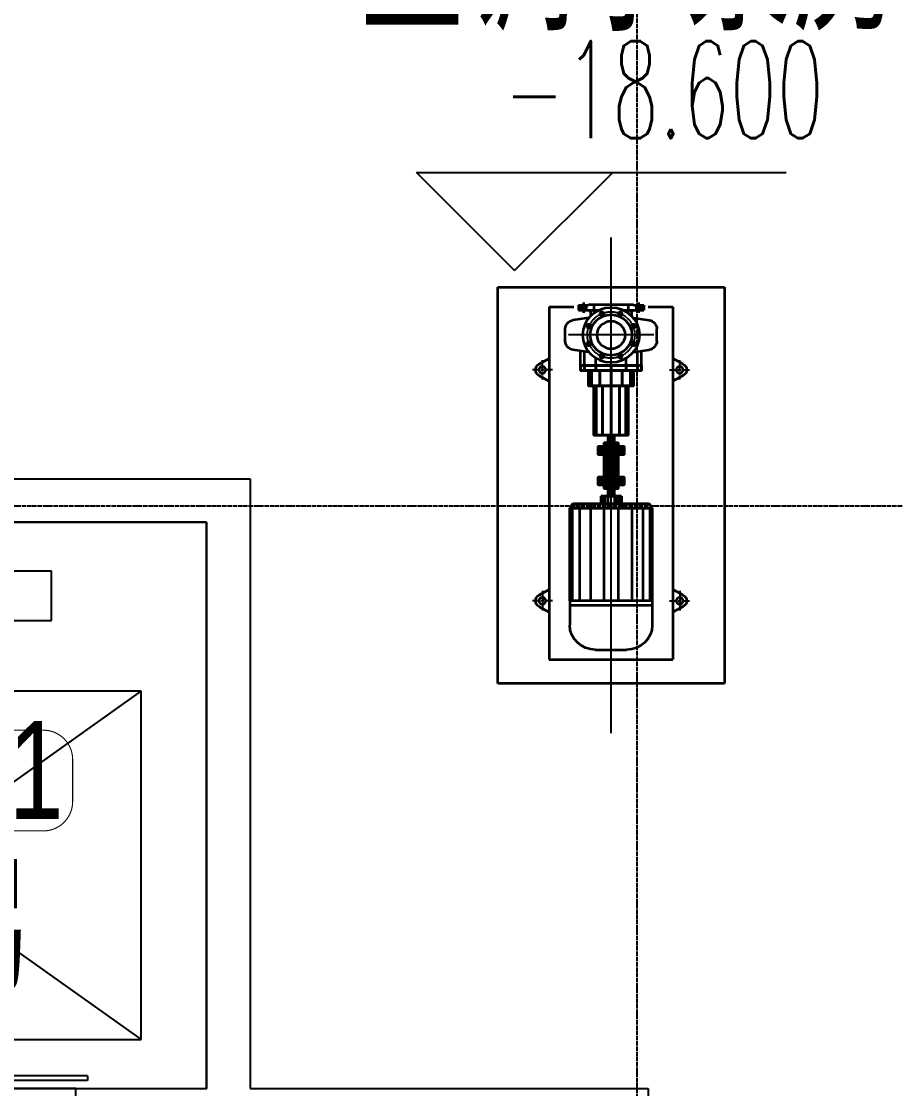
# Model space of a CAD drawing. Extents: x -12047294 to -5625356, y -1456591 to -622873.
# Drawn here: x -5763115 to -5759104, y -696848 to -691948 of the extents above; entities that cross this region are included whole.
import ezdxf

# ---------------------------------------------------------------- set-up
doc = ezdxf.new("R2010")
doc.units = 0
doc.header["$LTSCALE"] = 10
doc.header["$MEASUREMENT"] = 0
for name, pattern in [('CENTER', [2, 1.25, -0.25, 0.25, -0.25]), ('DASHDOT', [1, 0.5, -0.25, 0, -0.25]), ('DOTE', [2.42, 2, -0.2, 0.02, -0.2])]:
    doc.linetypes.add(name, pattern=pattern)
for name, color, linetype in [('A-DIMELVE', 3, 'Continuous'), ('A-DOORWIN', 151, 'Continuous'), ('A-LINE', 4, 'Continuous'), ('A-STAIRS', 150, 'Continuous'), ('A-TextNum', 211, 'Continuous'), ('A-TextRoom', 7, 'Continuous'), ('A-TEXTROOM-报建', 210, 'Continuous'), ('A-TK', 7, 'Continuous'), ('A-WALL', 2, 'Continuous'), ('DOTE', 9, 'DOTE'), ('M-W-EQUIP-MID', 156, 'DASHDOT')]:
    doc.layers.add(name, color=color, linetype=linetype)
doc.layers.add('M-W-EQUIP', color=156, linetype='Continuous', lineweight=35)
doc.styles.add('_TCH_DIM', font='tjromans.shx', dxfattribs={"width": 0.8, "bigfont": 'tjhztxt.shx'})
doc.styles.get("Standard").update_dxf_attribs({"font": 'tjromans.shx', "width": 0.75, "bigfont": 'tjhztxt.shx'})
doc.styles.add('房间功能', font='tjromand.shx', dxfattribs={"width": 0.75, "bigfont": 'tjhts.shx'})
doc.styles.add('注解汉字', font='tjromans.shx', dxfattribs={"width": 0.75, "bigfont": 'tjhztxt.shx'})

# ---------------------------------------------------------------- blocks, each defined once
blk = doc.blocks.new('A$C735E4828')
at = {"layer": 'M-W-EQUIP'}
for p, q in [((-5189.8, -5620, 100), (-4149.8, -5620, 100)), ((-5189.8, -7440, 100), (-5189.8, -5620, 100)), ((-4149.8, -5620, 100), (-4149.8, -7440, 100)), ((-4953.5, -5710, 100), (-4953.5, -7330, 100)), ((-4953.5, -5710, 100), (-4840.5, -5710, 100)), ((-4819.5, -5703, 100), (-4773.8, -5703, 100)), ((-4819.5, -5703, 100), (-4819.5, -5726, 100)), ((-4819.5, -5726, 100), (-4723.7, -5726, 100)), ((-4807.4, -5703, 100), (-4807.4, -5726, 100)), ((-4795.9, -5691.5, 100), (-4795.9, -5737.5, 100)), ((-4784.3, -5703, 100), (-4784.3, -5726, 100)), ((-4770.7, -5700, 100), (-4569, -5700, 100)), ((-4748.6, -5700, 100), (-4748.6, -5740, 100)), ((-4616, -5726, 100), (-4520.1, -5726, 100)), ((-4591, -5700, 100), (-4591, -5740, 100)), ((-4565.8, -5703, 100), (-4520.1, -5703, 100)), ((-4555.3, -5703, 100), (-4555.3, -5726, 100)), ((-4543.8, -5691.5, 100), (-4543.8, -5737.5, 100)), ((-4532.2, -5703, 100), (-4532.2, -5726, 100)), ((-4520.1, -5703, 100), (-4520.1, -5726, 100)), ((-4499.1, -5710, 100), (-4386.2, -5710, 100)), ((-4386.2, -5710, 100), (-4386.2, -7330, 100)), ((-4771.4, -5760.8, 100), (-4844.6, -5772.1, 100)), ((-4764.4, -5736, 100), (-4764.4, -5753.3, 100)), ((-4575.3, -5736, 100), (-4575.3, -5753.3, 100)), ((-4568.2, -5760.8, 100), (-4495, -5772.1, 100)), ((-4879.9, -5868.4, 100), (-4879.9, -5811.6, 100)), ((-4879.9, -5868.4, 100), (-4879.9, -5811.6, 100)), ((-4459.7, -5868.4, 100), (-4459.7, -5811.6, 100)), ((-4771.4, -5919.2, 100), (-4844.6, -5907.9, 100)), ((-4809.8, -5980, 100), (-4809.8, -5913.3, 100)), ((-4791, -5980, 100), (-4791, -5916.1, 100)), ((-4568.2, -5919.2, 100), (-4495, -5907.9, 100)), ((-4548.6, -5980, 100), (-4548.6, -5916.1, 100)), ((-4529.8, -5980, 100), (-4529.8, -5913.3, 100)), ((-5000.7, -5974, 100), (-4953.5, -5948, 100)), ((-4739.8, -5980, 100), (-4739.8, -5945.8, 100)), ((-4599.8, -5980, 100), (-4599.8, -5945.8, 100)), ((-4338.9, -5974, 100), (-4386.2, -5948, 100)), ((-5000.7, -6026, 100), (-4953.5, -6052, 100)), ((-4338.9, -6026, 100), (-4386.2, -6052, 100)), ((-4859.1, -6635.4, 100), (-4845.2, -6612.9, 100)), ((-4845.2, -6612.9, 100), (-4494.4, -6612.9, 100)), ((-4622.5, -6580.6, 100), (-4717.1, -6580.6, 100)), ((-4717.1, -6580.6, 100), (-4717.1, -6612.9, 100)), ((-4713.8, -6580.6, 100), (-4713.8, -6612.9, 100)), ((-4708, -6580.6, 100), (-4708, -6612.9, 100)), ((-4698.5, -6580.6, 100), (-4698.5, -6612.9, 100)), ((-4684.9, -6580.6, 100), (-4684.9, -6612.9, 100)), ((-4654.7, -6580.6, 100), (-4654.7, -6612.9, 100)), ((-4641.1, -6580.6, 100), (-4641.1, -6612.9, 100)), ((-4631.7, -6580.6, 100), (-4631.7, -6612.9, 100)), ((-4625.8, -6580.6, 100), (-4625.8, -6612.9, 100)), ((-4622.5, -6580.6, 100), (-4622.5, -6612.9, 100)), ((-4480.5, -6635.4, 100), (-4494.4, -6612.9, 100)), ((-4859.1, -6635.4, 100), (-4480.5, -6635.4, 100)), ((-4859.1, -7059.7, 100), (-4859.1, -6635.4, 100)), ((-4847.9, -6635.4, 100), (-4847.9, -7059.7, 100)), ((-4815, -6635.4, 100), (-4815, -7059.7, 100)), ((-4764.6, -6635.4, 100), (-4764.6, -7059.7, 100)), ((-4702.7, -6635.4, 100), (-4702.7, -7059.7, 100)), ((-4636.9, -6635.4, 100), (-4636.9, -7059.7, 100)), ((-4575.1, -6635.4, 100), (-4575.1, -7059.7, 100)), ((-4524.7, -6635.4, 100), (-4524.7, -7059.7, 100)), ((-4491.8, -6635.4, 100), (-4491.8, -7059.7, 100)), ((-4480.5, -6635.4, 100), (-4480.5, -7059.7, 100)), ((-5000.7, -7034, 100), (-4953.5, -7008, 100)), ((-4338.9, -7034, 100), (-4386.2, -7008, 100)), ((-5000.7, -7086, 100), (-4953.5, -7112, 100)), ((-4480.5, -7059.7, 100), (-4859.1, -7059.7, 100)), ((-4859.1, -7059.7, 100), (-4859.1, -7172.4, 100)), ((-4480.5, -7082.3, 100), (-4859.1, -7082.3, 100)), ((-4480.5, -7059.7, 100), (-4480.5, -7172.4, 100)), ((-4338.9, -7086, 100), (-4386.2, -7112, 100)), ((-4740.8, -7285, 100), (-4598.8, -7285, 100)), ((-4953.5, -7330, 100), (-4386.2, -7330, 100)), ((-4149.8, -7440, 100), (-5189.8, -7440, 100))]:
    blk.add_line(p, q, dxfattribs=at)
at = {"layer": 'M-W-EQUIP', "extrusion": (0, 0, -1)}
for centre, major_axis in [((-4669.8, -5840, 100), (131.3, 0)), ((-4669.8, -5840, 100), (96.6, 0)), ((-4712, -5743, 100), (9.19, 0)), ((-4712, -5937, 100), (9.19, 0)), ((-4985, -6000, 100), (15.8, 0)), ((-4985, -7060, 100), (15.8, 0)), ((-4354.7, -7060, 100), (15.8, 0))]:
    blk.add_ellipse(centre, major_axis=major_axis, ratio=0.951923, dxfattribs=at)
for centre, major_axis, start_param, end_param in [((-4774.9, -5736, 100), (10.5, 0), -1.570796, 0), ((-4773.8, -5700, 100), (-3.15, 0), 3.141593, 4.712389), ((-4564.8, -5736, 100), (-10.5, 0), 0, 1.570796), ((-4565.8, -5700, 100), (3.15, 0), 1.570796, 3.141593), ((-4837.9, -5811.6, 100), (-42, 0), 0, 1.410876), ((-4669.8, -5840, 100), (-65.7, 0), 3.141593, 9.424778), ((-4627.6, -5743, 100), (-9.19, 0), 3.141593, 9.424778), ((-4501.7, -5811.6, 100), (42, 0), -1.410876, 0), ((-4771.7, -5799.8, 100), (-9.19, 0), 3.141593, 9.424778), ((-4567.9, -5799.8, 100), (-9.19, 0), 3.141593, 9.424778), ((-4837.9, -5868.4, 100), (42, 0), 1.730717, 3.141593), ((-4771.7, -5880.2, 100), (-9.19, 0), 3.141593, 9.424778), ((-4567.9, -5880.2, 100), (-9.19, 0), 3.141593, 9.424778), ((-4501.7, -5868.4, 100), (-42, 0), 3.141593, 4.552468), ((-4627.6, -5937, 100), (-9.19, 0), 3.141593, 9.424778), ((-4985, -6000, 100), (31.5, 0), 2.094395, 4.18879), ((-4354.7, -6000, 100), (31.5, 0), -1.047198, 1.047198), ((-4354.7, -6000, 100), (-15.8, 0), 3.141593, 9.424778), ((-4985, -7060, 100), (31.5, 0), 2.094395, 4.18879), ((-4354.7, -7060, 100), (31.5, 0), -1.047198, 1.047198), ((-4740.8, -7172.4, 100), (-118.3, 0), 4.712389, 6.283185), ((-4598.8, -7172.4, 100), (118.3, 0), 0, 1.570796)]:
    blk.add_ellipse(centre, major_axis=major_axis, ratio=0.951923, start_param=start_param, end_param=end_param, dxfattribs=at)
at = {"layer": 'M-W-EQUIP'}
for points in [[(-4791, -6003.2, 100), (-4791, -5980, 100), (-4809.8, -5980, 100), (-4809.8, -6003.2, 100)], [(-4809.8, -6003.2, 100), (-4809.8, -5980, 100), (-4791, -5980, 100), (-4791, -6003.2, 100)], [(-4759.4, -6003.2, 100), (-4791, -6003.2, 100), (-4809.8, -6003.2, 100), (-4773.2, -6003.2, 100)], [(-4773.2, -6003.2, 100), (-4809.8, -6003.2, 100), (-4791, -6003.2, 100), (-4759.4, -6003.2, 100)], [(-4791, -6003.2, 100), (-4791, -5980, 100), (-4739.8, -5980, 100), (-4739.8, -6003.2, 100)], [(-4739.8, -6003.2, 100), (-4739.8, -5980, 100), (-4791, -5980, 100), (-4791, -6003.2, 100)], [(-4759.4, -6003.2, 100), (-4791, -6003.2, 100), (-4739.8, -6003.2, 100), (-4721.5, -6003.2, 100)], [(-4721.5, -6003.2, 100), (-4739.8, -6003.2, 100), (-4791, -6003.2, 100), (-4759.4, -6003.2, 100)], [(-4759.4, -6072.8, 100), (-4759.4, -6003.2, 100), (-4773.2, -6003.2, 100), (-4773.2, -6072.8, 100)], [(-4773.2, -6072.8, 100), (-4773.2, -6003.2, 100), (-4759.4, -6003.2, 100), (-4759.4, -6072.8, 100)], [(-4759.4, -6072.8, 100), (-4759.4, -6003.2, 100), (-4721.5, -6003.2, 100), (-4721.5, -6072.8, 100)], [(-4721.5, -6072.8, 100), (-4721.5, -6003.2, 100), (-4759.4, -6003.2, 100), (-4759.4, -6072.8, 100)], [(-4739.8, -6003.2, 100), (-4739.8, -5980, 100), (-4669.8, -5980, 100), (-4669.8, -6003.2, 100)], [(-4669.8, -6003.2, 100), (-4669.8, -5980, 100), (-4739.8, -5980, 100), (-4739.8, -6003.2, 100)], [(-4721.5, -6003.2, 100), (-4739.8, -6003.2, 100), (-4669.8, -6003.2, 100)], [(-4669.8, -6003.2, 100), (-4669.8, -6003.2, 100), (-4739.8, -6003.2, 100), (-4721.5, -6003.2, 100)], [(-4721.5, -6072.8, 100), (-4721.5, -6003.2, 100), (-4669.8, -6003.2, 100), (-4669.8, -6072.8, 100)], [(-4669.8, -6072.8, 100), (-4669.8, -6003.2, 100), (-4721.5, -6003.2, 100), (-4721.5, -6072.8, 100)], [(-4669.8, -6003.2, 100), (-4669.8, -5980, 100), (-4599.8, -5980, 100), (-4599.8, -6003.2, 100)], [(-4599.8, -6003.2, 100), (-4599.8, -5980, 100), (-4669.8, -5980, 100), (-4669.8, -6003.2, 100)], [(-4669.8, -6003.2, 100), (-4669.8, -6003.2, 100), (-4599.8, -6003.2, 100), (-4618.1, -6003.2, 100)], [(-4669.8, -6072.8, 100), (-4669.8, -6003.2, 100), (-4618.1, -6003.2, 100), (-4618.1, -6072.8, 100)], [(-4618.1, -6003.2, 100), (-4599.8, -6003.2, 100), (-4669.8, -6003.2, 100)], [(-4618.1, -6072.8, 100), (-4618.1, -6003.2, 100), (-4669.8, -6003.2, 100), (-4669.8, -6072.8, 100)], [(-4618.1, -6072.8, 100), (-4618.1, -6003.2, 100), (-4580.3, -6003.2, 100), (-4580.3, -6072.8, 100)], [(-4580.3, -6072.8, 100), (-4580.3, -6003.2, 100), (-4618.1, -6003.2, 100), (-4618.1, -6072.8, 100)], [(-4618.1, -6003.2, 100), (-4599.8, -6003.2, 100), (-4548.6, -6003.2, 100), (-4580.3, -6003.2, 100)], [(-4580.3, -6003.2, 100), (-4548.6, -6003.2, 100), (-4599.8, -6003.2, 100), (-4618.1, -6003.2, 100)], [(-4599.8, -6003.2, 100), (-4599.8, -5980, 100), (-4548.6, -5980, 100), (-4548.6, -6003.2, 100)], [(-4548.6, -6003.2, 100), (-4548.6, -5980, 100), (-4599.8, -5980, 100), (-4599.8, -6003.2, 100)], [(-4566.4, -6003.2, 100), (-4529.8, -6003.2, 100), (-4548.6, -6003.2, 100), (-4580.3, -6003.2, 100)], [(-4580.3, -6003.2, 100), (-4548.6, -6003.2, 100), (-4529.8, -6003.2, 100), (-4566.4, -6003.2, 100)], [(-4566.4, -6072.8, 100), (-4566.4, -6003.2, 100), (-4580.3, -6003.2, 100), (-4580.3, -6072.8, 100)], [(-4580.3, -6072.8, 100), (-4580.3, -6003.2, 100), (-4566.4, -6003.2, 100), (-4566.4, -6072.8, 100)], [(-4529.8, -6003.2, 100), (-4529.8, -5980, 100), (-4548.6, -5980, 100), (-4548.6, -6003.2, 100)], [(-4548.6, -6003.2, 100), (-4548.6, -5980, 100), (-4529.8, -5980, 100), (-4529.8, -6003.2, 100)], [(-4738.3, -6072.8, 100), (-4759.4, -6072.8, 100), (-4773.2, -6072.8, 100), (-4748.8, -6072.8, 100)], [(-4748.8, -6072.8, 100), (-4773.2, -6072.8, 100), (-4759.4, -6072.8, 100), (-4738.3, -6072.8, 100)], [(-4738.3, -6072.8, 100), (-4759.4, -6072.8, 100), (-4721.5, -6072.8, 100), (-4709.3, -6072.8, 100)], [(-4709.3, -6072.8, 100), (-4721.5, -6072.8, 100), (-4759.4, -6072.8, 100), (-4738.3, -6072.8, 100)], [(-4738.3, -6299.5, 100), (-4738.3, -6072.8, 100), (-4748.8, -6072.8, 100), (-4748.8, -6299.5, 100)], [(-4748.8, -6299.5, 100), (-4748.8, -6072.8, 100), (-4738.3, -6072.8, 100), (-4738.3, -6299.5, 100)], [(-4709.3, -6299.5, 100), (-4709.3, -6072.8, 100), (-4738.3, -6072.8, 100), (-4738.3, -6299.5, 100)], [(-4738.3, -6299.5, 100), (-4738.3, -6072.8, 100), (-4709.3, -6072.8, 100), (-4709.3, -6299.5, 100)], [(-4709.3, -6072.8, 100), (-4721.5, -6072.8, 100), (-4669.8, -6072.8, 100)], [(-4669.8, -6072.8, 100), (-4669.8, -6072.8, 100), (-4721.5, -6072.8, 100), (-4709.3, -6072.8, 100)], [(-4669.8, -6299.5, 100), (-4669.8, -6072.8, 100), (-4709.3, -6072.8, 100), (-4709.3, -6299.5, 100)], [(-4709.3, -6299.5, 100), (-4709.3, -6072.8, 100), (-4669.8, -6072.8, 100), (-4669.8, -6299.5, 100)], [(-4669.8, -6072.8, 100), (-4669.8, -6072.8, 100), (-4618.1, -6072.8, 100), (-4630.3, -6072.8, 100)], [(-4630.3, -6072.8, 100), (-4618.1, -6072.8, 100), (-4669.8, -6072.8, 100)], [(-4630.3, -6299.5, 100), (-4630.3, -6072.8, 100), (-4669.8, -6072.8, 100), (-4669.8, -6299.5, 100)], [(-4669.8, -6299.5, 100), (-4669.8, -6072.8, 100), (-4630.3, -6072.8, 100), (-4630.3, -6299.5, 100)], [(-4601.4, -6299.5, 100), (-4601.4, -6072.8, 100), (-4630.3, -6072.8, 100), (-4630.3, -6299.5, 100)], [(-4630.3, -6299.5, 100), (-4630.3, -6072.8, 100), (-4601.4, -6072.8, 100), (-4601.4, -6299.5, 100)], [(-4630.3, -6072.8, 100), (-4618.1, -6072.8, 100), (-4580.3, -6072.8, 100), (-4601.4, -6072.8, 100)], [(-4601.4, -6072.8, 100), (-4580.3, -6072.8, 100), (-4618.1, -6072.8, 100), (-4630.3, -6072.8, 100)], [(-4590.8, -6299.5, 100), (-4590.8, -6072.8, 100), (-4601.4, -6072.8, 100), (-4601.4, -6299.5, 100)], [(-4601.4, -6299.5, 100), (-4601.4, -6072.8, 100), (-4590.8, -6072.8, 100), (-4590.8, -6299.5, 100)], [(-4590.8, -6072.8, 100), (-4566.4, -6072.8, 100), (-4580.3, -6072.8, 100), (-4601.4, -6072.8, 100)], [(-4601.4, -6072.8, 100), (-4580.3, -6072.8, 100), (-4566.4, -6072.8, 100), (-4590.8, -6072.8, 100)], [(-4685.5, -6299.5, 100), (-4738.3, -6299.5, 100), (-4748.8, -6299.5, 100), (-4687.9, -6299.5, 100)], [(-4687.9, -6299.5, 100), (-4748.8, -6299.5, 100), (-4738.3, -6299.5, 100), (-4685.5, -6299.5, 100)], [(-4685.5, -6299.5, 100), (-4738.3, -6299.5, 100), (-4709.3, -6299.5, 100), (-4678.9, -6299.5, 100)], [(-4678.9, -6299.5, 100), (-4709.3, -6299.5, 100), (-4738.3, -6299.5, 100), (-4685.5, -6299.5, 100)], [(-4678.9, -6299.5, 100), (-4709.3, -6299.5, 100), (-4669.8, -6299.5, 100)], [(-4669.8, -6299.5, 100), (-4669.8, -6299.5, 100), (-4709.3, -6299.5, 100), (-4678.9, -6299.5, 100)], [(-4683.5, -6334.9, 100), (-4683.5, -6299.5, 100), (-4681.7, -6299.5, 100), (-4681.7, -6334.9, 100)], [(-4682.9, -6334.9, 100), (-4682.9, -6299.5, 100), (-4683.5, -6299.5, 100), (-4683.5, -6334.9, 100)], [(-4680, -6334.9, 100), (-4680, -6299.5, 100), (-4682.9, -6299.5, 100), (-4682.9, -6334.9, 100)], [(-4681.7, -6334.9, 100), (-4681.7, -6299.5, 100), (-4677.9, -6299.5, 100), (-4677.9, -6334.9, 100)], [(-4675.4, -6334.9, 100), (-4675.4, -6299.5, 100), (-4680, -6299.5, 100), (-4680, -6334.9, 100)], [(-4677.9, -6334.9, 100), (-4677.9, -6299.5, 100), (-4672.7, -6299.5, 100), (-4672.7, -6334.9, 100)], [(-4669.8, -6334.9, 100), (-4669.8, -6299.5, 100), (-4675.4, -6299.5, 100), (-4675.4, -6334.9, 100)], [(-4672.7, -6334.9, 100), (-4672.7, -6299.5, 100), (-4667, -6299.5, 100), (-4667, -6334.9, 100)], [(-4664.2, -6334.9, 100), (-4664.2, -6299.5, 100), (-4669.8, -6299.5, 100), (-4669.8, -6334.9, 100)], [(-4669.8, -6299.5, 100), (-4669.8, -6299.5, 100), (-4630.3, -6299.5, 100), (-4660.8, -6299.5, 100)], [(-4660.8, -6299.5, 100), (-4630.3, -6299.5, 100), (-4669.8, -6299.5, 100)], [(-4667, -6334.9, 100), (-4667, -6299.5, 100), (-4661.7, -6299.5, 100), (-4661.7, -6334.9, 100)], [(-4659.6, -6334.9, 100), (-4659.6, -6299.5, 100), (-4664.2, -6299.5, 100), (-4664.2, -6334.9, 100)], [(-4661.7, -6334.9, 100), (-4661.7, -6299.5, 100), (-4657.9, -6299.5, 100), (-4657.9, -6334.9, 100)], [(-4660.8, -6299.5, 100), (-4630.3, -6299.5, 100), (-4601.4, -6299.5, 100), (-4654.2, -6299.5, 100)], [(-4654.2, -6299.5, 100), (-4601.4, -6299.5, 100), (-4630.3, -6299.5, 100), (-4660.8, -6299.5, 100)], [(-4656.7, -6334.9, 100), (-4656.7, -6299.5, 100), (-4659.6, -6299.5, 100), (-4659.6, -6334.9, 100)], [(-4657.9, -6334.9, 100), (-4657.9, -6299.5, 100), (-4656.1, -6299.5, 100), (-4656.1, -6334.9, 100)], [(-4656.1, -6334.9, 100), (-4656.1, -6299.5, 100), (-4656.7, -6299.5, 100), (-4656.7, -6334.9, 100)], [(-4651.7, -6299.5, 100), (-4590.8, -6299.5, 100), (-4601.4, -6299.5, 100), (-4654.2, -6299.5, 100)], [(-4654.2, -6299.5, 100), (-4601.4, -6299.5, 100), (-4590.8, -6299.5, 100), (-4651.7, -6299.5, 100)], [(-4727, -6352.5, 100), (-4700.5, -6352.5, 100), (-4701.9, -6352.5, 100), (-4729.6, -6352.5, 100)], [(-4729.6, -6352.5, 100), (-4701.9, -6352.5, 100), (-4697.8, -6352.5, 100), (-4721.9, -6352.5, 100)], [(-4727, -6370.2, 100), (-4727, -6352.5, 100), (-4729.6, -6352.5, 100), (-4729.6, -6370.2, 100)], [(-4729.6, -6370.2, 100), (-4729.6, -6352.5, 100), (-4721.9, -6352.5, 100), (-4721.9, -6370.2, 100)], [(-4714.5, -6352.5, 100), (-4693.8, -6352.5, 100), (-4700.5, -6352.5, 100), (-4727, -6352.5, 100)], [(-4714.5, -6370.2, 100), (-4714.5, -6352.5, 100), (-4727, -6352.5, 100), (-4727, -6370.2, 100)], [(-4721.9, -6370.2, 100), (-4721.9, -6352.5, 100), (-4705.2, -6352.5, 100), (-4705.2, -6370.2, 100)], [(-4721.9, -6352.5, 100), (-4697.8, -6352.5, 100), (-4688.8, -6352.5, 100), (-4705.2, -6352.5, 100)], [(-4694.3, -6370.2, 100), (-4694.3, -6352.5, 100), (-4714.5, -6352.5, 100), (-4714.5, -6370.2, 100)], [(-4694.3, -6352.5, 100), (-4683, -6352.5, 100), (-4693.8, -6352.5, 100), (-4714.5, -6352.5, 100)], [(-4705.2, -6370.2, 100), (-4705.2, -6352.5, 100), (-4682.3, -6352.5, 100), (-4682.3, -6370.2, 100)], [(-4705.2, -6352.5, 100), (-4688.8, -6352.5, 100), (-4676.5, -6352.5, 100), (-4682.3, -6352.5, 100)], [(-4701.9, -6352.5, 100), (-4701.9, -6334.9, 100), (-4697.8, -6334.9, 100), (-4697.8, -6352.5, 100)], [(-4700.5, -6352.5, 100), (-4700.5, -6334.9, 100), (-4701.9, -6334.9, 100), (-4701.9, -6352.5, 100)], [(-4700.5, -6334.9, 100), (-4682.9, -6334.9, 100), (-4683.5, -6334.9, 100), (-4701.9, -6334.9, 100)], [(-4701.9, -6334.9, 100), (-4683.5, -6334.9, 100), (-4681.7, -6334.9, 100), (-4697.8, -6334.9, 100)], [(-4693.8, -6352.5, 100), (-4693.8, -6334.9, 100), (-4700.5, -6334.9, 100), (-4700.5, -6352.5, 100)], [(-4693.8, -6334.9, 100), (-4680, -6334.9, 100), (-4682.9, -6334.9, 100), (-4700.5, -6334.9, 100)], [(-4697.8, -6352.5, 100), (-4697.8, -6334.9, 100), (-4688.8, -6334.9, 100), (-4688.8, -6352.5, 100)], [(-4697.8, -6334.9, 100), (-4681.7, -6334.9, 100), (-4677.9, -6334.9, 100), (-4688.8, -6334.9, 100)], [(-4669.8, -6352.5, 100), (-4669.8, -6352.5, 100), (-4683, -6352.5, 100), (-4694.3, -6352.5, 100)], [(-4669.8, -6370.2, 100), (-4669.8, -6352.5, 100), (-4694.3, -6352.5, 100), (-4694.3, -6370.2, 100)], [(-4683, -6352.5, 100), (-4683, -6334.9, 100), (-4693.8, -6334.9, 100), (-4693.8, -6352.5, 100)], [(-4683, -6334.9, 100), (-4675.4, -6334.9, 100), (-4680, -6334.9, 100), (-4693.8, -6334.9, 100)], [(-4688.8, -6352.5, 100), (-4688.8, -6334.9, 100), (-4676.5, -6334.9, 100), (-4676.5, -6352.5, 100)], [(-4688.8, -6334.9, 100), (-4677.9, -6334.9, 100), (-4672.7, -6334.9, 100), (-4676.5, -6334.9, 100)], [(-4669.8, -6352.5, 100), (-4669.8, -6334.9, 100), (-4683, -6334.9, 100), (-4683, -6352.5, 100)], [(-4669.8, -6334.9, 100), (-4669.8, -6334.9, 100), (-4675.4, -6334.9, 100), (-4683, -6334.9, 100)], [(-4682.3, -6352.5, 100), (-4676.5, -6352.5, 100), (-4663.1, -6352.5, 100), (-4657.3, -6352.5, 100)], [(-4682.3, -6370.2, 100), (-4682.3, -6352.5, 100), (-4657.3, -6352.5, 100), (-4657.3, -6370.2, 100)], [(-4676.5, -6334.9, 100), (-4672.7, -6334.9, 100), (-4667, -6334.9, 100), (-4663.1, -6334.9, 100)], [(-4676.5, -6352.5, 100), (-4676.5, -6334.9, 100), (-4663.1, -6334.9, 100), (-4663.1, -6352.5, 100)], [(-4656.7, -6334.9, 100), (-4664.2, -6334.9, 100), (-4669.8, -6334.9, 100)], [(-4656.7, -6352.5, 100), (-4656.7, -6334.9, 100), (-4669.8, -6334.9, 100), (-4669.8, -6352.5, 100)], [(-4645.4, -6352.5, 100), (-4656.7, -6352.5, 100), (-4669.8, -6352.5, 100)], [(-4645.4, -6370.2, 100), (-4645.4, -6352.5, 100), (-4669.8, -6352.5, 100), (-4669.8, -6370.2, 100)], [(-4663.1, -6334.9, 100), (-4667, -6334.9, 100), (-4661.7, -6334.9, 100), (-4650.8, -6334.9, 100)], [(-4645.8, -6334.9, 100), (-4659.6, -6334.9, 100), (-4664.2, -6334.9, 100), (-4656.7, -6334.9, 100)], [(-4663.1, -6352.5, 100), (-4663.1, -6334.9, 100), (-4650.8, -6334.9, 100), (-4650.8, -6352.5, 100)], [(-4657.3, -6352.5, 100), (-4663.1, -6352.5, 100), (-4650.8, -6352.5, 100), (-4634.5, -6352.5, 100)], [(-4650.8, -6334.9, 100), (-4661.7, -6334.9, 100), (-4657.9, -6334.9, 100), (-4641.8, -6334.9, 100)], [(-4639.1, -6334.9, 100), (-4656.7, -6334.9, 100), (-4659.6, -6334.9, 100), (-4645.8, -6334.9, 100)], [(-4641.8, -6334.9, 100), (-4657.9, -6334.9, 100), (-4656.1, -6334.9, 100), (-4637.7, -6334.9, 100)], [(-4657.3, -6370.2, 100), (-4657.3, -6352.5, 100), (-4634.5, -6352.5, 100), (-4634.5, -6370.2, 100)], [(-4645.8, -6352.5, 100), (-4645.8, -6334.9, 100), (-4656.7, -6334.9, 100), (-4656.7, -6352.5, 100)], [(-4637.7, -6334.9, 100), (-4656.1, -6334.9, 100), (-4656.7, -6334.9, 100), (-4639.1, -6334.9, 100)], [(-4625.1, -6352.5, 100), (-4645.8, -6352.5, 100), (-4656.7, -6352.5, 100), (-4645.4, -6352.5, 100)], [(-4650.8, -6352.5, 100), (-4650.8, -6334.9, 100), (-4641.8, -6334.9, 100), (-4641.8, -6352.5, 100)], [(-4634.5, -6352.5, 100), (-4650.8, -6352.5, 100), (-4641.8, -6352.5, 100), (-4617.7, -6352.5, 100)], [(-4639.1, -6352.5, 100), (-4639.1, -6334.9, 100), (-4645.8, -6334.9, 100), (-4645.8, -6352.5, 100)], [(-4612.6, -6352.5, 100), (-4639.1, -6352.5, 100), (-4645.8, -6352.5, 100), (-4625.1, -6352.5, 100)], [(-4625.1, -6370.2, 100), (-4625.1, -6352.5, 100), (-4645.4, -6352.5, 100), (-4645.4, -6370.2, 100)], [(-4641.8, -6352.5, 100), (-4641.8, -6334.9, 100), (-4637.7, -6334.9, 100), (-4637.7, -6352.5, 100)], [(-4617.7, -6352.5, 100), (-4641.8, -6352.5, 100), (-4637.7, -6352.5, 100), (-4610, -6352.5, 100)], [(-4637.7, -6352.5, 100), (-4637.7, -6334.9, 100), (-4639.1, -6334.9, 100), (-4639.1, -6352.5, 100)], [(-4610, -6352.5, 100), (-4637.7, -6352.5, 100), (-4639.1, -6352.5, 100), (-4612.6, -6352.5, 100)], [(-4634.5, -6370.2, 100), (-4634.5, -6352.5, 100), (-4617.7, -6352.5, 100), (-4617.7, -6370.2, 100)], [(-4612.6, -6370.2, 100), (-4612.6, -6352.5, 100), (-4625.1, -6352.5, 100), (-4625.1, -6370.2, 100)], [(-4617.7, -6370.2, 100), (-4617.7, -6352.5, 100), (-4610, -6352.5, 100), (-4610, -6370.2, 100)], [(-4610, -6370.2, 100), (-4610, -6352.5, 100), (-4612.6, -6352.5, 100), (-4612.6, -6370.2, 100)], [(-4727, -6387.9, 100), (-4727, -6370.2, 100), (-4729.6, -6370.2, 100), (-4729.6, -6387.9, 100)], [(-4729.6, -6387.9, 100), (-4729.6, -6370.2, 100), (-4721.9, -6370.2, 100), (-4721.9, -6387.9, 100)], [(-4700.5, -6387.9, 100), (-4727, -6387.9, 100), (-4729.6, -6387.9, 100), (-4701.9, -6387.9, 100)], [(-4701.9, -6387.9, 100), (-4729.6, -6387.9, 100), (-4721.9, -6387.9, 100), (-4697.8, -6387.9, 100)], [(-4714.5, -6387.9, 100), (-4714.5, -6370.2, 100), (-4727, -6370.2, 100), (-4727, -6387.9, 100)], [(-4693.8, -6387.9, 100), (-4714.5, -6387.9, 100), (-4727, -6387.9, 100), (-4700.5, -6387.9, 100)], [(-4721.9, -6387.9, 100), (-4721.9, -6370.2, 100), (-4705.2, -6370.2, 100), (-4705.2, -6387.9, 100)], [(-4697.8, -6387.9, 100), (-4721.9, -6387.9, 100), (-4705.2, -6387.9, 100), (-4688.8, -6387.9, 100)], [(-4694.3, -6387.9, 100), (-4694.3, -6370.2, 100), (-4714.5, -6370.2, 100), (-4714.5, -6387.9, 100)], [(-4683, -6387.9, 100), (-4694.3, -6387.9, 100), (-4714.5, -6387.9, 100), (-4693.8, -6387.9, 100)], [(-4705.2, -6387.9, 100), (-4705.2, -6370.2, 100), (-4682.3, -6370.2, 100), (-4682.3, -6387.9, 100)], [(-4688.8, -6387.9, 100), (-4705.2, -6387.9, 100), (-4682.3, -6387.9, 100), (-4676.5, -6387.9, 100)], [(-4701.9, -6492.3, 100), (-4701.9, -6387.9, 100), (-4697.8, -6387.9, 100), (-4697.8, -6492.3, 100)], [(-4700.5, -6492.3, 100), (-4700.5, -6387.9, 100), (-4701.9, -6387.9, 100), (-4701.9, -6492.3, 100)], [(-4693.8, -6492.3, 100), (-4693.8, -6387.9, 100), (-4700.5, -6387.9, 100), (-4700.5, -6492.3, 100)], [(-4697.8, -6492.3, 100), (-4697.8, -6387.9, 100), (-4688.8, -6387.9, 100), (-4688.8, -6492.3, 100)], [(-4669.8, -6387.9, 100), (-4669.8, -6370.2, 100), (-4694.3, -6370.2, 100), (-4694.3, -6387.9, 100)], [(-4669.8, -6387.9, 100), (-4669.8, -6387.9, 100), (-4694.3, -6387.9, 100), (-4683, -6387.9, 100)], [(-4683, -6492.3, 100), (-4683, -6387.9, 100), (-4693.8, -6387.9, 100), (-4693.8, -6492.3, 100)], [(-4688.8, -6492.3, 100), (-4688.8, -6387.9, 100), (-4676.5, -6387.9, 100), (-4676.5, -6492.3, 100)], [(-4669.8, -6492.3, 100), (-4669.8, -6387.9, 100), (-4683, -6387.9, 100), (-4683, -6492.3, 100)], [(-4682.3, -6387.9, 100), (-4682.3, -6370.2, 100), (-4657.3, -6370.2, 100), (-4657.3, -6387.9, 100)], [(-4676.5, -6387.9, 100), (-4682.3, -6387.9, 100), (-4657.3, -6387.9, 100), (-4663.1, -6387.9, 100)], [(-4676.5, -6492.3, 100), (-4676.5, -6387.9, 100), (-4663.1, -6387.9, 100), (-4663.1, -6492.3, 100)], [(-4645.4, -6387.9, 100), (-4645.4, -6370.2, 100), (-4669.8, -6370.2, 100), (-4669.8, -6387.9, 100)], [(-4656.7, -6387.9, 100), (-4645.4, -6387.9, 100), (-4669.8, -6387.9, 100)], [(-4656.7, -6492.3, 100), (-4656.7, -6387.9, 100), (-4669.8, -6387.9, 100), (-4669.8, -6492.3, 100)], [(-4663.1, -6492.3, 100), (-4663.1, -6387.9, 100), (-4650.8, -6387.9, 100), (-4650.8, -6492.3, 100)], [(-4663.1, -6387.9, 100), (-4657.3, -6387.9, 100), (-4634.5, -6387.9, 100), (-4650.8, -6387.9, 100)], [(-4657.3, -6387.9, 100), (-4657.3, -6370.2, 100), (-4634.5, -6370.2, 100), (-4634.5, -6387.9, 100)], [(-4645.8, -6387.9, 100), (-4625.1, -6387.9, 100), (-4645.4, -6387.9, 100), (-4656.7, -6387.9, 100)], [(-4645.8, -6492.3, 100), (-4645.8, -6387.9, 100), (-4656.7, -6387.9, 100), (-4656.7, -6492.3, 100)], [(-4650.8, -6387.9, 100), (-4634.5, -6387.9, 100), (-4617.7, -6387.9, 100), (-4641.8, -6387.9, 100)], [(-4650.8, -6492.3, 100), (-4650.8, -6387.9, 100), (-4641.8, -6387.9, 100), (-4641.8, -6492.3, 100)], [(-4639.1, -6387.9, 100), (-4612.6, -6387.9, 100), (-4625.1, -6387.9, 100), (-4645.8, -6387.9, 100)], [(-4639.1, -6492.3, 100), (-4639.1, -6387.9, 100), (-4645.8, -6387.9, 100), (-4645.8, -6492.3, 100)], [(-4625.1, -6387.9, 100), (-4625.1, -6370.2, 100), (-4645.4, -6370.2, 100), (-4645.4, -6387.9, 100)], [(-4641.8, -6387.9, 100), (-4617.7, -6387.9, 100), (-4610, -6387.9, 100), (-4637.7, -6387.9, 100)], [(-4641.8, -6492.3, 100), (-4641.8, -6387.9, 100), (-4637.7, -6387.9, 100), (-4637.7, -6492.3, 100)], [(-4637.7, -6387.9, 100), (-4610, -6387.9, 100), (-4612.6, -6387.9, 100), (-4639.1, -6387.9, 100)], [(-4637.7, -6492.3, 100), (-4637.7, -6387.9, 100), (-4639.1, -6387.9, 100), (-4639.1, -6492.3, 100)], [(-4634.5, -6387.9, 100), (-4634.5, -6370.2, 100), (-4617.7, -6370.2, 100), (-4617.7, -6387.9, 100)], [(-4612.6, -6387.9, 100), (-4612.6, -6370.2, 100), (-4625.1, -6370.2, 100), (-4625.1, -6387.9, 100)], [(-4617.7, -6387.9, 100), (-4617.7, -6370.2, 100), (-4610, -6370.2, 100), (-4610, -6387.9, 100)], [(-4610, -6387.9, 100), (-4610, -6370.2, 100), (-4612.6, -6370.2, 100), (-4612.6, -6387.9, 100)], [(-4729.6, -6492.3, 100), (-4701.9, -6492.3, 100), (-4697.8, -6492.3, 100), (-4721.9, -6492.3, 100)], [(-4727, -6492.3, 100), (-4700.5, -6492.3, 100), (-4701.9, -6492.3, 100), (-4729.6, -6492.3, 100)], [(-4727, -6510, 100), (-4727, -6492.3, 100), (-4729.6, -6492.3, 100), (-4729.6, -6510, 100)], [(-4729.6, -6510, 100), (-4729.6, -6492.3, 100), (-4721.9, -6492.3, 100), (-4721.9, -6510, 100)], [(-4727, -6527.7, 100), (-4727, -6510, 100), (-4729.6, -6510, 100), (-4729.6, -6527.7, 100)], [(-4729.6, -6527.7, 100), (-4729.6, -6510, 100), (-4721.9, -6510, 100), (-4721.9, -6527.7, 100)], [(-4714.5, -6492.3, 100), (-4693.8, -6492.3, 100), (-4700.5, -6492.3, 100), (-4727, -6492.3, 100)], [(-4714.5, -6510, 100), (-4714.5, -6492.3, 100), (-4727, -6492.3, 100), (-4727, -6510, 100)], [(-4714.5, -6527.7, 100), (-4714.5, -6510, 100), (-4727, -6510, 100), (-4727, -6527.7, 100)], [(-4721.9, -6510, 100), (-4721.9, -6492.3, 100), (-4705.2, -6492.3, 100), (-4705.2, -6510, 100)], [(-4721.9, -6492.3, 100), (-4697.8, -6492.3, 100), (-4688.8, -6492.3, 100), (-4705.2, -6492.3, 100)], [(-4721.9, -6527.7, 100), (-4721.9, -6510, 100), (-4705.2, -6510, 100), (-4705.2, -6527.7, 100)], [(-4694.3, -6492.3, 100), (-4683, -6492.3, 100), (-4693.8, -6492.3, 100), (-4714.5, -6492.3, 100)], [(-4694.3, -6510, 100), (-4694.3, -6492.3, 100), (-4714.5, -6492.3, 100), (-4714.5, -6510, 100)], [(-4694.3, -6527.7, 100), (-4694.3, -6510, 100), (-4714.5, -6510, 100), (-4714.5, -6527.7, 100)], [(-4705.2, -6492.3, 100), (-4688.8, -6492.3, 100), (-4676.5, -6492.3, 100), (-4682.3, -6492.3, 100)], [(-4705.2, -6510, 100), (-4705.2, -6492.3, 100), (-4682.3, -6492.3, 100), (-4682.3, -6510, 100)], [(-4705.2, -6527.7, 100), (-4705.2, -6510, 100), (-4682.3, -6510, 100), (-4682.3, -6527.7, 100)], [(-4669.8, -6492.3, 100), (-4669.8, -6492.3, 100), (-4683, -6492.3, 100), (-4694.3, -6492.3, 100)], [(-4669.8, -6510, 100), (-4669.8, -6492.3, 100), (-4694.3, -6492.3, 100), (-4694.3, -6510, 100)], [(-4669.8, -6527.7, 100), (-4669.8, -6510, 100), (-4694.3, -6510, 100), (-4694.3, -6527.7, 100)], [(-4682.3, -6492.3, 100), (-4676.5, -6492.3, 100), (-4663.1, -6492.3, 100), (-4657.3, -6492.3, 100)], [(-4682.3, -6510, 100), (-4682.3, -6492.3, 100), (-4657.3, -6492.3, 100), (-4657.3, -6510, 100)], [(-4682.3, -6527.7, 100), (-4682.3, -6510, 100), (-4657.3, -6510, 100), (-4657.3, -6527.7, 100)], [(-4645.4, -6492.3, 100), (-4656.7, -6492.3, 100), (-4669.8, -6492.3, 100)], [(-4645.4, -6510, 100), (-4645.4, -6492.3, 100), (-4669.8, -6492.3, 100), (-4669.8, -6510, 100)], [(-4645.4, -6527.7, 100), (-4645.4, -6510, 100), (-4669.8, -6510, 100), (-4669.8, -6527.7, 100)], [(-4657.3, -6492.3, 100), (-4663.1, -6492.3, 100), (-4650.8, -6492.3, 100), (-4634.5, -6492.3, 100)], [(-4657.3, -6510, 100), (-4657.3, -6492.3, 100), (-4634.5, -6492.3, 100), (-4634.5, -6510, 100)], [(-4657.3, -6527.7, 100), (-4657.3, -6510, 100), (-4634.5, -6510, 100), (-4634.5, -6527.7, 100)], [(-4625.1, -6492.3, 100), (-4645.8, -6492.3, 100), (-4656.7, -6492.3, 100), (-4645.4, -6492.3, 100)], [(-4634.5, -6492.3, 100), (-4650.8, -6492.3, 100), (-4641.8, -6492.3, 100), (-4617.7, -6492.3, 100)], [(-4612.6, -6492.3, 100), (-4639.1, -6492.3, 100), (-4645.8, -6492.3, 100), (-4625.1, -6492.3, 100)], [(-4625.1, -6510, 100), (-4625.1, -6492.3, 100), (-4645.4, -6492.3, 100), (-4645.4, -6510, 100)], [(-4625.1, -6527.7, 100), (-4625.1, -6510, 100), (-4645.4, -6510, 100), (-4645.4, -6527.7, 100)], [(-4617.7, -6492.3, 100), (-4641.8, -6492.3, 100), (-4637.7, -6492.3, 100), (-4610, -6492.3, 100)], [(-4610, -6492.3, 100), (-4637.7, -6492.3, 100), (-4639.1, -6492.3, 100), (-4612.6, -6492.3, 100)], [(-4634.5, -6510, 100), (-4634.5, -6492.3, 100), (-4617.7, -6492.3, 100), (-4617.7, -6510, 100)], [(-4634.5, -6527.7, 100), (-4634.5, -6510, 100), (-4617.7, -6510, 100), (-4617.7, -6527.7, 100)], [(-4612.6, -6510, 100), (-4612.6, -6492.3, 100), (-4625.1, -6492.3, 100), (-4625.1, -6510, 100)], [(-4612.6, -6527.7, 100), (-4612.6, -6510, 100), (-4625.1, -6510, 100), (-4625.1, -6527.7, 100)], [(-4617.7, -6510, 100), (-4617.7, -6492.3, 100), (-4610, -6492.3, 100), (-4610, -6510, 100)], [(-4617.7, -6527.7, 100), (-4617.7, -6510, 100), (-4610, -6510, 100), (-4610, -6527.7, 100)], [(-4610, -6510, 100), (-4610, -6492.3, 100), (-4612.6, -6492.3, 100), (-4612.6, -6510, 100)], [(-4610, -6527.7, 100), (-4610, -6510, 100), (-4612.6, -6510, 100), (-4612.6, -6527.7, 100)], [(-4701.9, -6527.7, 100), (-4729.6, -6527.7, 100), (-4721.9, -6527.7, 100), (-4697.8, -6527.7, 100)], [(-4700.5, -6527.7, 100), (-4727, -6527.7, 100), (-4729.6, -6527.7, 100), (-4701.9, -6527.7, 100)], [(-4693.8, -6527.7, 100), (-4714.5, -6527.7, 100), (-4727, -6527.7, 100), (-4700.5, -6527.7, 100)], [(-4697.8, -6527.7, 100), (-4721.9, -6527.7, 100), (-4705.2, -6527.7, 100), (-4688.8, -6527.7, 100)], [(-4683, -6527.7, 100), (-4694.3, -6527.7, 100), (-4714.5, -6527.7, 100), (-4693.8, -6527.7, 100)], [(-4688.8, -6527.7, 100), (-4705.2, -6527.7, 100), (-4682.3, -6527.7, 100), (-4676.5, -6527.7, 100)], [(-4701.9, -6545.3, 100), (-4701.9, -6527.7, 100), (-4697.8, -6527.7, 100), (-4697.8, -6545.3, 100)], [(-4700.5, -6545.3, 100), (-4700.5, -6527.7, 100), (-4701.9, -6527.7, 100), (-4701.9, -6545.3, 100)], [(-4683.5, -6545.3, 100), (-4701.9, -6545.3, 100), (-4697.8, -6545.3, 100), (-4681.7, -6545.3, 100)], [(-4682.9, -6545.3, 100), (-4700.5, -6545.3, 100), (-4701.9, -6545.3, 100), (-4683.5, -6545.3, 100)], [(-4693.8, -6545.3, 100), (-4693.8, -6527.7, 100), (-4700.5, -6527.7, 100), (-4700.5, -6545.3, 100)], [(-4680, -6545.3, 100), (-4693.8, -6545.3, 100), (-4700.5, -6545.3, 100), (-4682.9, -6545.3, 100)], [(-4697.8, -6545.3, 100), (-4697.8, -6527.7, 100), (-4688.8, -6527.7, 100), (-4688.8, -6545.3, 100)], [(-4681.7, -6545.3, 100), (-4697.8, -6545.3, 100), (-4688.8, -6545.3, 100), (-4677.9, -6545.3, 100)], [(-4669.8, -6527.7, 100), (-4669.8, -6527.7, 100), (-4694.3, -6527.7, 100), (-4683, -6527.7, 100)], [(-4683, -6545.3, 100), (-4683, -6527.7, 100), (-4693.8, -6527.7, 100), (-4693.8, -6545.3, 100)], [(-4675.4, -6545.3, 100), (-4683, -6545.3, 100), (-4693.8, -6545.3, 100), (-4680, -6545.3, 100)], [(-4688.8, -6545.3, 100), (-4688.8, -6527.7, 100), (-4676.5, -6527.7, 100), (-4676.5, -6545.3, 100)], [(-4677.9, -6545.3, 100), (-4688.8, -6545.3, 100), (-4676.5, -6545.3, 100), (-4672.7, -6545.3, 100)], [(-4683.5, -6580.6, 100), (-4683.5, -6545.3, 100), (-4681.7, -6545.3, 100), (-4681.7, -6580.6, 100)], [(-4682.9, -6580.6, 100), (-4682.9, -6545.3, 100), (-4683.5, -6545.3, 100), (-4683.5, -6580.6, 100)], [(-4669.8, -6545.3, 100), (-4669.8, -6527.7, 100), (-4683, -6527.7, 100), (-4683, -6545.3, 100)], [(-4669.8, -6545.3, 100), (-4669.8, -6545.3, 100), (-4683, -6545.3, 100), (-4675.4, -6545.3, 100)], [(-4680, -6580.6, 100), (-4680, -6545.3, 100), (-4682.9, -6545.3, 100), (-4682.9, -6580.6, 100)], [(-4676.5, -6527.7, 100), (-4682.3, -6527.7, 100), (-4657.3, -6527.7, 100), (-4663.1, -6527.7, 100)], [(-4681.7, -6580.6, 100), (-4681.7, -6545.3, 100), (-4677.9, -6545.3, 100), (-4677.9, -6580.6, 100)], [(-4675.4, -6580.6, 100), (-4675.4, -6545.3, 100), (-4680, -6545.3, 100), (-4680, -6580.6, 100)], [(-4677.9, -6580.6, 100), (-4677.9, -6545.3, 100), (-4672.7, -6545.3, 100), (-4672.7, -6580.6, 100)], [(-4676.5, -6545.3, 100), (-4676.5, -6527.7, 100), (-4663.1, -6527.7, 100), (-4663.1, -6545.3, 100)], [(-4672.7, -6545.3, 100), (-4676.5, -6545.3, 100), (-4663.1, -6545.3, 100), (-4667, -6545.3, 100)], [(-4669.8, -6580.6, 100), (-4669.8, -6545.3, 100), (-4675.4, -6545.3, 100), (-4675.4, -6580.6, 100)], [(-4672.7, -6580.6, 100), (-4672.7, -6545.3, 100), (-4667, -6545.3, 100), (-4667, -6580.6, 100)], [(-4656.7, -6527.7, 100), (-4645.4, -6527.7, 100), (-4669.8, -6527.7, 100)], [(-4656.7, -6545.3, 100), (-4656.7, -6527.7, 100), (-4669.8, -6527.7, 100), (-4669.8, -6545.3, 100)], [(-4664.2, -6580.6, 100), (-4664.2, -6545.3, 100), (-4669.8, -6545.3, 100), (-4669.8, -6580.6, 100)], [(-4664.2, -6545.3, 100), (-4656.7, -6545.3, 100), (-4669.8, -6545.3, 100)], [(-4667, -6580.6, 100), (-4667, -6545.3, 100), (-4661.7, -6545.3, 100), (-4661.7, -6580.6, 100)], [(-4667, -6545.3, 100), (-4663.1, -6545.3, 100), (-4650.8, -6545.3, 100), (-4661.7, -6545.3, 100)], [(-4659.6, -6545.3, 100), (-4645.8, -6545.3, 100), (-4656.7, -6545.3, 100), (-4664.2, -6545.3, 100)], [(-4659.6, -6580.6, 100), (-4659.6, -6545.3, 100), (-4664.2, -6545.3, 100), (-4664.2, -6580.6, 100)], [(-4663.1, -6545.3, 100), (-4663.1, -6527.7, 100), (-4650.8, -6527.7, 100), (-4650.8, -6545.3, 100)], [(-4663.1, -6527.7, 100), (-4657.3, -6527.7, 100), (-4634.5, -6527.7, 100), (-4650.8, -6527.7, 100)], [(-4661.7, -6545.3, 100), (-4650.8, -6545.3, 100), (-4641.8, -6545.3, 100), (-4657.9, -6545.3, 100)], [(-4661.7, -6580.6, 100), (-4661.7, -6545.3, 100), (-4657.9, -6545.3, 100), (-4657.9, -6580.6, 100)], [(-4656.7, -6545.3, 100), (-4639.1, -6545.3, 100), (-4645.8, -6545.3, 100), (-4659.6, -6545.3, 100)], [(-4656.7, -6580.6, 100), (-4656.7, -6545.3, 100), (-4659.6, -6545.3, 100), (-4659.6, -6580.6, 100)], [(-4657.9, -6545.3, 100), (-4641.8, -6545.3, 100), (-4637.7, -6545.3, 100), (-4656.1, -6545.3, 100)], [(-4657.9, -6580.6, 100), (-4657.9, -6545.3, 100), (-4656.1, -6545.3, 100), (-4656.1, -6580.6, 100)], [(-4645.8, -6545.3, 100), (-4645.8, -6527.7, 100), (-4656.7, -6527.7, 100), (-4656.7, -6545.3, 100)], [(-4645.8, -6527.7, 100), (-4625.1, -6527.7, 100), (-4645.4, -6527.7, 100), (-4656.7, -6527.7, 100)], [(-4656.1, -6545.3, 100), (-4637.7, -6545.3, 100), (-4639.1, -6545.3, 100), (-4656.7, -6545.3, 100)], [(-4656.1, -6580.6, 100), (-4656.1, -6545.3, 100), (-4656.7, -6545.3, 100), (-4656.7, -6580.6, 100)], [(-4650.8, -6545.3, 100), (-4650.8, -6527.7, 100), (-4641.8, -6527.7, 100), (-4641.8, -6545.3, 100)], [(-4650.8, -6527.7, 100), (-4634.5, -6527.7, 100), (-4617.7, -6527.7, 100), (-4641.8, -6527.7, 100)], [(-4639.1, -6545.3, 100), (-4639.1, -6527.7, 100), (-4645.8, -6527.7, 100), (-4645.8, -6545.3, 100)], [(-4639.1, -6527.7, 100), (-4612.6, -6527.7, 100), (-4625.1, -6527.7, 100), (-4645.8, -6527.7, 100)], [(-4641.8, -6545.3, 100), (-4641.8, -6527.7, 100), (-4637.7, -6527.7, 100), (-4637.7, -6545.3, 100)], [(-4641.8, -6527.7, 100), (-4617.7, -6527.7, 100), (-4610, -6527.7, 100), (-4637.7, -6527.7, 100)], [(-4637.7, -6545.3, 100), (-4637.7, -6527.7, 100), (-4639.1, -6527.7, 100), (-4639.1, -6545.3, 100)], [(-4637.7, -6527.7, 100), (-4610, -6527.7, 100), (-4612.6, -6527.7, 100), (-4639.1, -6527.7, 100)]]:
    blk.add_3dface(points, dxfattribs=at)
at = {"layer": 'M-W-EQUIP-MID', "linetype": 'CENTER', "ltscale": 0.05}
for p, q in [((-4669.8, -7667.5, 100), (-4669.8, -5392.5, 100)), ((-4706.7, -5755.2, 100), (-4717.3, -5730.8, 100)), ((-4632.9, -5755.2, 100), (-4622.3, -5730.8, 100)), ((-4724.8, -5748, 100), (-4699.2, -5737.9, 100)), ((-4640.4, -5737.9, 100), (-4614.8, -5748, 100)), ((-4758.9, -5804.9, 100), (-4784.5, -5794.8, 100)), ((-4777, -5812, 100), (-4766.4, -5787.6, 100)), ((-4580.7, -5804.9, 100), (-4555.1, -5794.8, 100)), ((-4573.2, -5787.6, 100), (-4562.6, -5812, 100)), ((-4472.8, -5840, 100), (-4866.8, -5840, 100)), ((-4758.9, -5875.1, 100), (-4784.5, -5885.2, 100)), ((-4766.4, -5892.4, 100), (-4777, -5868, 100)), ((-4580.7, -5875.1, 100), (-4555.1, -5885.2, 100)), ((-4562.6, -5868, 100), (-4573.2, -5892.4, 100)), ((-4706.7, -5924.8, 100), (-4717.3, -5949.2, 100)), ((-4632.9, -5924.8, 100), (-4622.3, -5949.2, 100)), ((-4699.2, -5942.1, 100), (-4724.8, -5932, 100)), ((-4614.8, -5932, 100), (-4640.4, -5942.1, 100))]:
    blk.add_line(p, q, dxfattribs=at)
at = {"layer": 'M-W-EQUIP-MID', "linetype": 'CENTER'}
for p, q in [((-4985, -6045, 100), (-4985, -5955, 100)), ((-4354.7, -6045, 100), (-4354.7, -5955, 100)), ((-4937.7, -6000, 100), (-5032.2, -6000, 100)), ((-4401.9, -6000, 100), (-4307.4, -6000, 100)), ((-4985, -7015, 100), (-4985, -7105, 100)), ((-4354.7, -7015, 100), (-4354.7, -7105, 100)), ((-4937.7, -7060, 100), (-5032.2, -7060, 100)), ((-4401.9, -7060, 100), (-4307.4, -7060, 100))]:
    blk.add_line(p, q, dxfattribs=at)
at = {"layer": 'M-W-EQUIP-MID', "linetype": 'CENTER', "ltscale": 0.05, "extrusion": (0, 0, -1)}
blk.add_ellipse((-4669.8, -5840, 100), major_axis=(110.3, 0), ratio=0.951923, dxfattribs=at)
blk = doc.blocks.new('VIP电梯货梯')
at = {"layer": 'A-STAIRS'}
for p, q in [((712.1, -225), (712.1, -450)), ((2137.9, -225), (712.1, -225)), ((2137.9, -450), (2137.9, -225)), ((712.1, -450), (2137.9, -450)), ((300, -775), (300, -2375)), ((2550, -775), (300, -775)), ((300, -775), (2550, -2375)), ((300, -2375), (2550, -775)), ((2550, -2375), (2550, -775)), ((300, -2375), (2550, -2375))]:
    blk.add_line(p, q, dxfattribs=at)
blk.add_lwpolyline([(2850, 0), (0, 0), (0, -2600), (2850, -2600)], close=True, dxfattribs=at)
at = {"layer": 'A-TextNum', "const_width": 5}
blk.add_lwpolyline([(973.7, -954.1), (2100.4, -954.1, -0.414214), (2235.4, -1089.1), (2235.4, -1281.9, -0.414214), (2100.4, -1416.9), (973.7, -1416.9, -0.414214), (838.7, -1281.9), (838.7, -1089.1, -0.414214)], format="xyb", close=True, dxfattribs=at)
at = {"layer": 'A-TextNum', "style": '房间功能', "width": 0.75}
blk.add_text('SER-1', height=450, dxfattribs=at).set_placement((863.7, -1361.5))
at = {"layer": 'A-TextRoom', "style": '注解汉字', "width": 0.75}
blk.add_text('货梯', height=750, dxfattribs=at).set_placement((956.3, -2226.9))
blk = doc.blocks.new('$DorLib2D$00000127')
at = {"color": 0}
for points in [[(-0.5333, 0.7949), (-0.5333, 0.6904)], [(-0.0333, 0.7949), (-0.5333, 0.7949)], [(-0.0333, 0.7949), (-0.0333, 0.6904)], [(0.5333, 0.7949), (0.0333, 0.7949)], [(0.0333, 0.7949), (0.0333, 0.6904)], [(0.5333, 0.7949), (0.5333, 0.6904)], [(-0.0333, 0.6904), (-0.5333, 0.6904)], [(0.5333, 0.6904), (0.0333, 0.6904)], [(0.5, 0.5), (-0.5, 0.5)]]:
    blk.add_lwpolyline(points, dxfattribs=at)

msp = doc.modelspace()

# ---------------------------------------------------------------- hatches: boundary and pattern name
at = {"layer": 'A-TEXTROOM-报建'}
h = msp.add_hatch(dxfattribs=at)
h.set_pattern_fill('ANSI31', color=156, scale=300)
h.set_pattern_definition([(45, (6459.6, 7e-09), (-336.759605, 336.759605), [])])
edge = h.paths.add_edge_path(flags=16)
edge.add_arc((-5789890.1, -733372.9), 19800.3, 180.00002, 210.33182)
edge.add_line((-5806980, -743372.1), (-5798690.9, -743375))
edge.add_arc((-5798679.1, -768354), 24979, 71.82959, 90.02715, ccw=False)
edge.add_arc((-5798679.1, -768354), 24979, 46.40636, 71.82959, ccw=False)
edge.add_arc((-5761511.4, -729209.4), 29000, 226.55073, 235.72344)
edge.add_line((-5777843.9, -753173), (-5734626.5, -753172.4))
edge.add_line((-5734626.5, -753172.4), (-5734626.6, -742573))
edge.add_line((-5734626.6, -742573), (-5724090.3, -742573.2))
edge.add_line((-5724090.3, -742573.2), (-5724090.3, -706873))
edge.add_line((-5724090.3, -706873), (-5715090.4, -706873))
edge.add_line((-5715090.4, -706873), (-5715090.4, -697848.9))
edge.add_arc((-5806750.6, -701974.8), 91753, 2.577338, 4.963321)
edge.add_arc((-5757072.8, -697881.8), 41908, 5.26452, 17.9861)
edge.add_arc((-5817479.3, -718426.1), 105710, 18.467251, 21.437185)
edge.add_arc((-5747882, -689052.2), 30252, 17.82622, 40.55905)
edge.add_arc((-5746701.1, -686704.3), 27846.7, 38.4683, 72.82075)
edge.add_arc((-5793741.7, -821555.8), 170652.4, 71.1042, 72.756978)
edge.add_line((-5743156, -658573.2), (-5782091.3, -658573.2))
edge.add_line((-5782091.3, -658573.2), (-5782091.3, -664172.9))
edge.add_line((-5782091.3, -664172.9), (-5804290.4, -664172.9))
edge.add_line((-5804290.4, -664172.9), (-5804290.4, -680572.8))
edge.add_line((-5804290.4, -680572.8), (-5809690.4, -680572.8))
edge.add_line((-5809690.4, -680572.8), (-5809690.4, -733372.9))
h.paths.add_polyline_path([(-5821993.3, -644043.7), (-5678940.3, -644043.7), (-5678940.3, -767193.7), (-5821993.3, -767193.7)])

# ---------------------------------------------------------------- linework, layer by layer
at = {"layer": 'A-DIMELVE'}
for p, q in [((-5760852, -693093), (-5761302, -692643)), ((-5761302, -692643), (-5759606.8, -692643)), ((-5760852, -693093), (-5760402, -692643))]:
    msp.add_line(p, q, dxfattribs=at)
at = {"layer": 'A-WALL'}
for p, q in [((-5765114.7, -694048.4), (-5762064.7, -694048.4)), ((-5762064.7, -694048.4), (-5762064.7, -696848.4)), ((-5765114.7, -694248.4), (-5762264.7, -694248.4)), ((-5762264.7, -694248.4), (-5762264.7, -696848.4)), ((-5762864.7, -697048.4), (-5762864.7, -696848.4)), ((-5762864.7, -696848.4), (-5762264.7, -696848.4)), ((-5762064.7, -696848.4), (-5760239.7, -696848.4)), ((-5760239.7, -696848.4), (-5760239.7, -697048.4))]:
    msp.add_line(p, q, dxfattribs=at)
at = {"layer": 'DOTE', "linetype": 'DOTE'}
for p, q in [((-5760289.7, -756448.6), (-5760289.7, -655372.8)), ((-5812892.3, -694173.4), (-5711892.7, -694173.4))]:
    msp.add_line(p, q, dxfattribs=at)

# ---------------------------------------------------------------- block references
msp.add_blockref('A$C735E4828', (-5755739.7, -687548.4))
at = {"layer": 'A-DOORWIN', "xscale": 1600, "yscale": 200, "zscale": 1600, "rotation": 1.35820046e-08}
msp.add_blockref('$DorLib2D$00000127', (-5763664.7, -696948.4), dxfattribs=at)
at = {"layer": 'A-LINE'}
msp.add_blockref('VIP电梯货梯', (-5765114.7, -694248.4), dxfattribs=at)

# ---------------------------------------------------------------- texts
at = {"layer": 'A-TK', "width": 0.75}
msp.add_text('空调水泵房', height=700, dxfattribs=at).set_placement((-5761571.8, -691991.9))
at = {"layer": 'A-TK', "style": '_TCH_DIM', "width": 0.564706}
msp.add_text('-18.600', height=446.25, dxfattribs=at).set_placement((-5760902.1, -692485.5))

doc.saveas('drawing.dxf')
